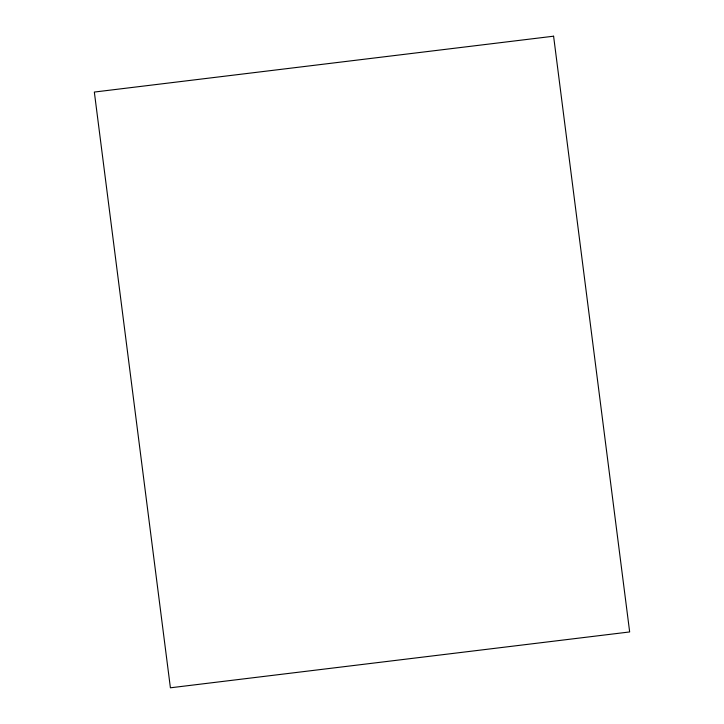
<?xml version="1.0" encoding="UTF-8"?>
<svg xmlns="http://www.w3.org/2000/svg" width="724" height="724" viewBox="0 0 724 724"><rect width="100%" height="100%" fill="white"/><g stroke="black" fill="none" stroke-linecap="round" stroke-linejoin="round"><path stroke-width="1.09" d="M553.598 36.2L94.337 92.057L170.402 687.8L629.663 631.943L553.598 36.2"/></g></svg>
